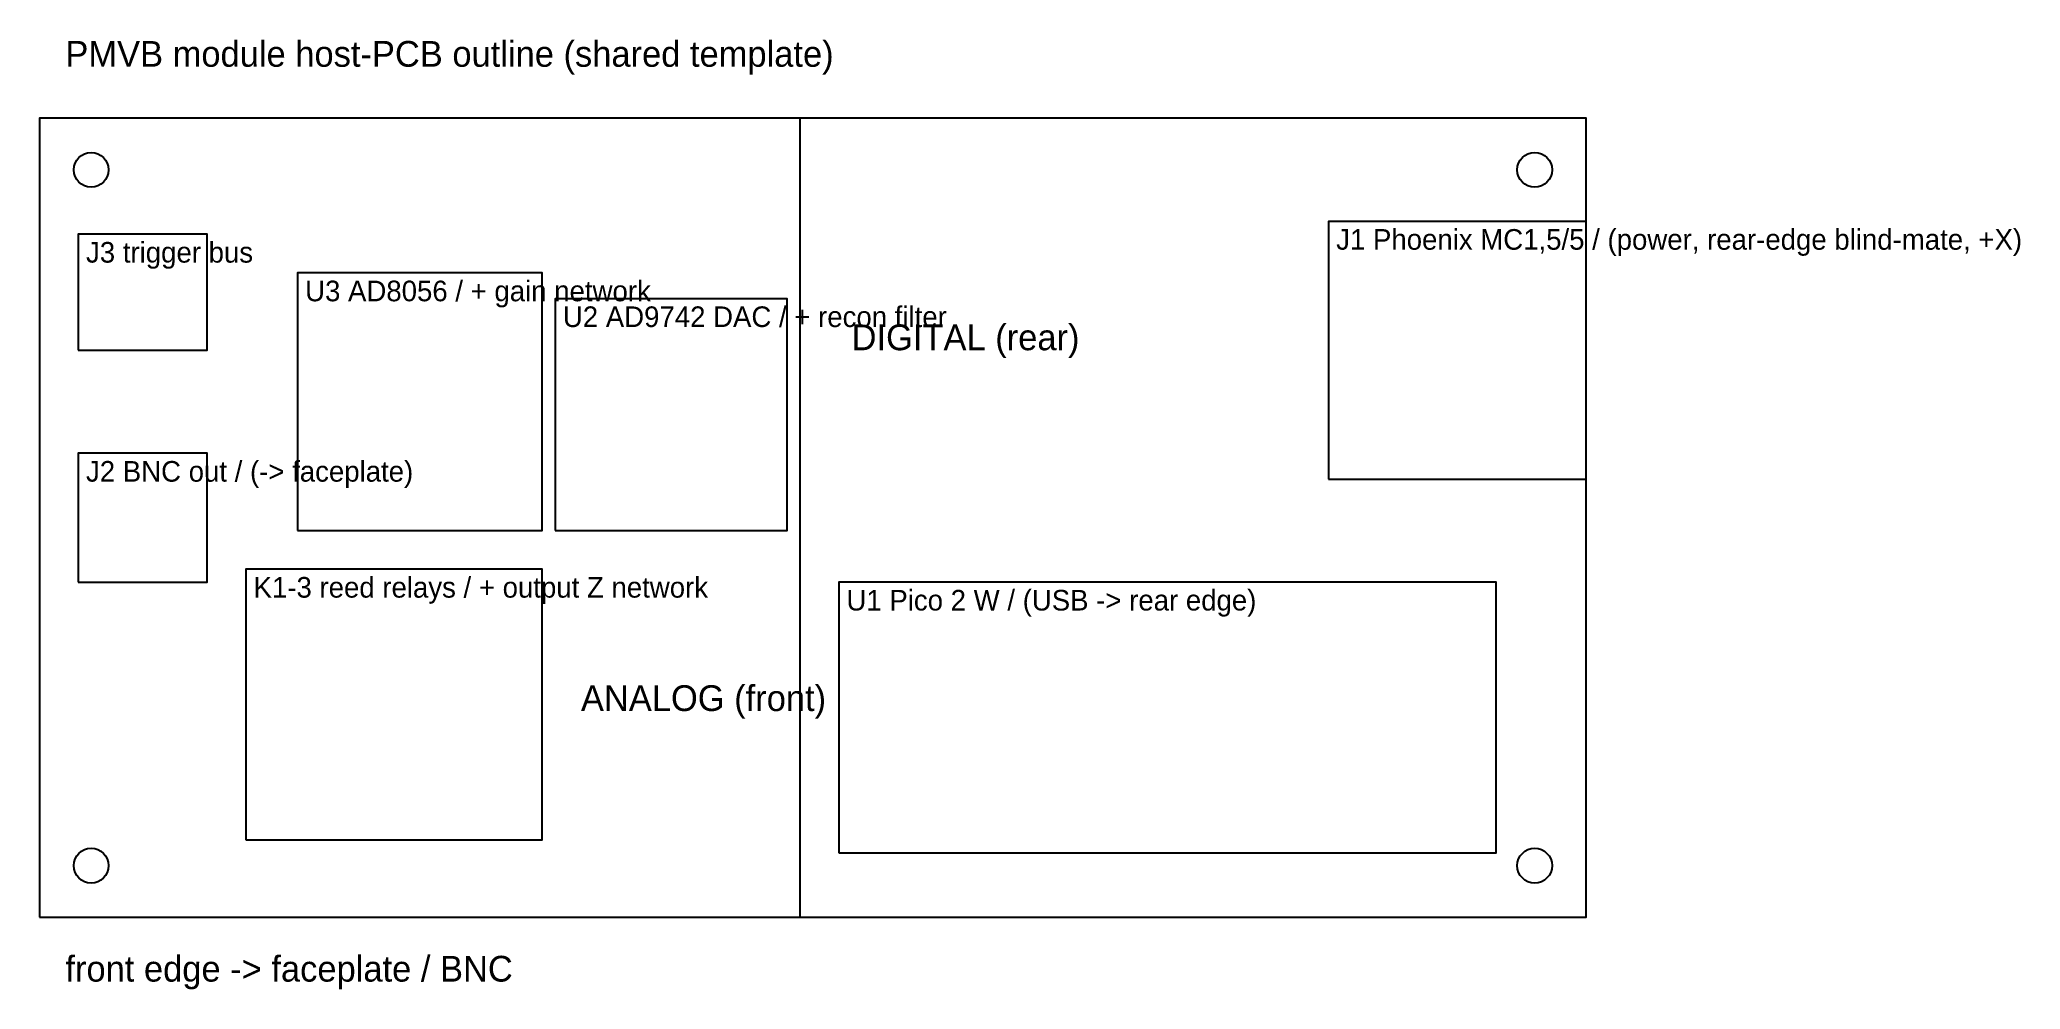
# Model space of a CAD drawing. Header units: metres. Extents: x 0 to 154, y -6 to 68.
import ezdxf

# ---------------------------------------------------------------- set-up
doc = ezdxf.new("R2010")
doc.units = ezdxf.units.M
for name, color, linetype in [('Edge.Cuts', 7, 'Continuous'), ('User.Comments', 4, 'Continuous'), ('User.Drawings', 3, 'Continuous')]:
    doc.layers.add(name, color=color, linetype=linetype)

msp = doc.modelspace()

# ---------------------------------------------------------------- linework, layer by layer
at = {"layer": 'Edge.Cuts'}
msp.add_lwpolyline([(0, 0), (120, 0), (120, 62), (0, 62)], close=True, dxfattribs=at)
for centre in [(4, 58), (116, 58), (4, 4), (116, 4)]:
    msp.add_circle(centre, 1.35, dxfattribs=at)
at = {"layer": 'User.Comments'}
for points in [[(100, 34), (120, 34), (120, 54), (100, 54)], [(3, 44), (13, 44), (13, 53), (3, 53)], [(20, 30), (39, 30), (39, 50), (20, 50)], [(40, 30), (58, 30), (58, 48), (40, 48)], [(3, 26), (13, 26), (13, 36), (3, 36)], [(16, 6), (39, 6), (39, 27), (16, 27)], [(62, 5), (113, 5), (113, 26), (62, 26)]]:
    msp.add_lwpolyline(points, close=True, dxfattribs=at)
at = {"layer": 'User.Drawings'}
msp.add_line((59, 0), (59, 62), dxfattribs=at)

# ---------------------------------------------------------------- texts
at = {"layer": 'User.Comments'}
for s, p in [('J3 trigger bus', (3.6, 50.8)), ('J1 Phoenix MC1,5/5 / (power, rear-edge blind-mate, +X)', (100.6, 51.8)), ('U3 AD8056 / + gain network', (20.6, 47.8)), ('U2 AD9742 DAC / + recon filter', (40.6, 45.8)), ('J2 BNC out / (-> faceplate)', (3.6, 33.8)), ('K1-3 reed relays / + output Z network', (16.6, 24.8)), ('U1 Pico 2 W / (USB -> rear edge)', (62.6, 23.8))]:
    msp.add_text(s, height=1.6, dxfattribs=at).set_placement(p)
at = {"layer": 'User.Drawings'}
for s, p in [('PMVB module host-PCB outline (shared template)', (2, 66)), ('DIGITAL (rear)', (63, 44)), ('ANALOG (front)', (42, 16)), ('front edge -> faceplate / BNC', (2, -5))]:
    msp.add_text(s, height=2, dxfattribs=at).set_placement(p)

doc.saveas('drawing.dxf')
